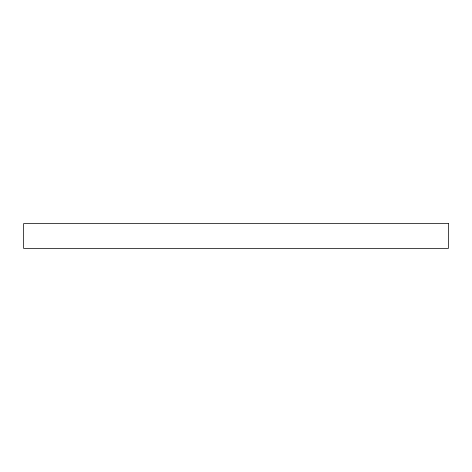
<?xml version="1.0" encoding="UTF-8"?>
<svg xmlns="http://www.w3.org/2000/svg" width="472" height="472" viewBox="0 0 472 472"><rect width="100%" height="100%" fill="white"/><g stroke="black" fill="none" stroke-linecap="round" stroke-linejoin="round"><path stroke-width="0.71" d="M448.4 223.61L23.6 223.61L23.6 248.39L448.4 248.39L448.4 223.61"/></g></svg>
